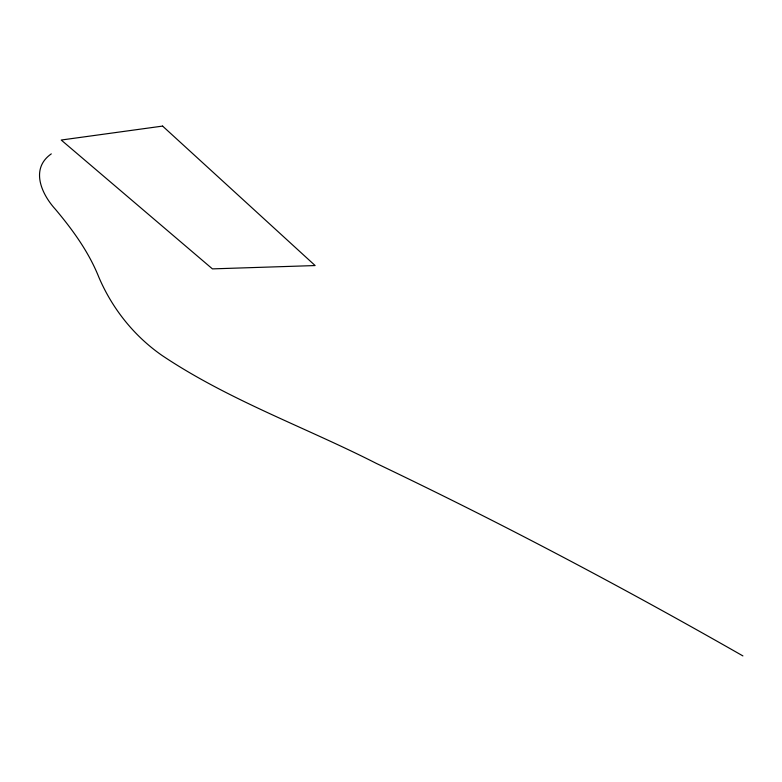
<?xml version="1.0" encoding="UTF-8"?>
<svg xmlns="http://www.w3.org/2000/svg" width="782" height="782" viewBox="0 0 782 782"><rect width="100%" height="100%" fill="white"/><g stroke="black" fill="none" stroke-linecap="round" stroke-linejoin="round"><path stroke-width="1.17" d="M51.289 153.878C30.019 168.687 41.485 194.024 55.336 209.205C72.716 229.879 88.728 251.912 98.825 277.16C112.168 308.479 133.986 335.947 161.991 355.419C228.598 400.101 305.029 427.099 376.21 463.345A986.503 168.668 24.1 0 1 493.227 520.988C577.556 563.881 660.741 609.002 742.9 655.912M162.607 126.088L61.221 140.037L212.421 268.881L315.136 265.557L162.607 126.088"/></g></svg>
